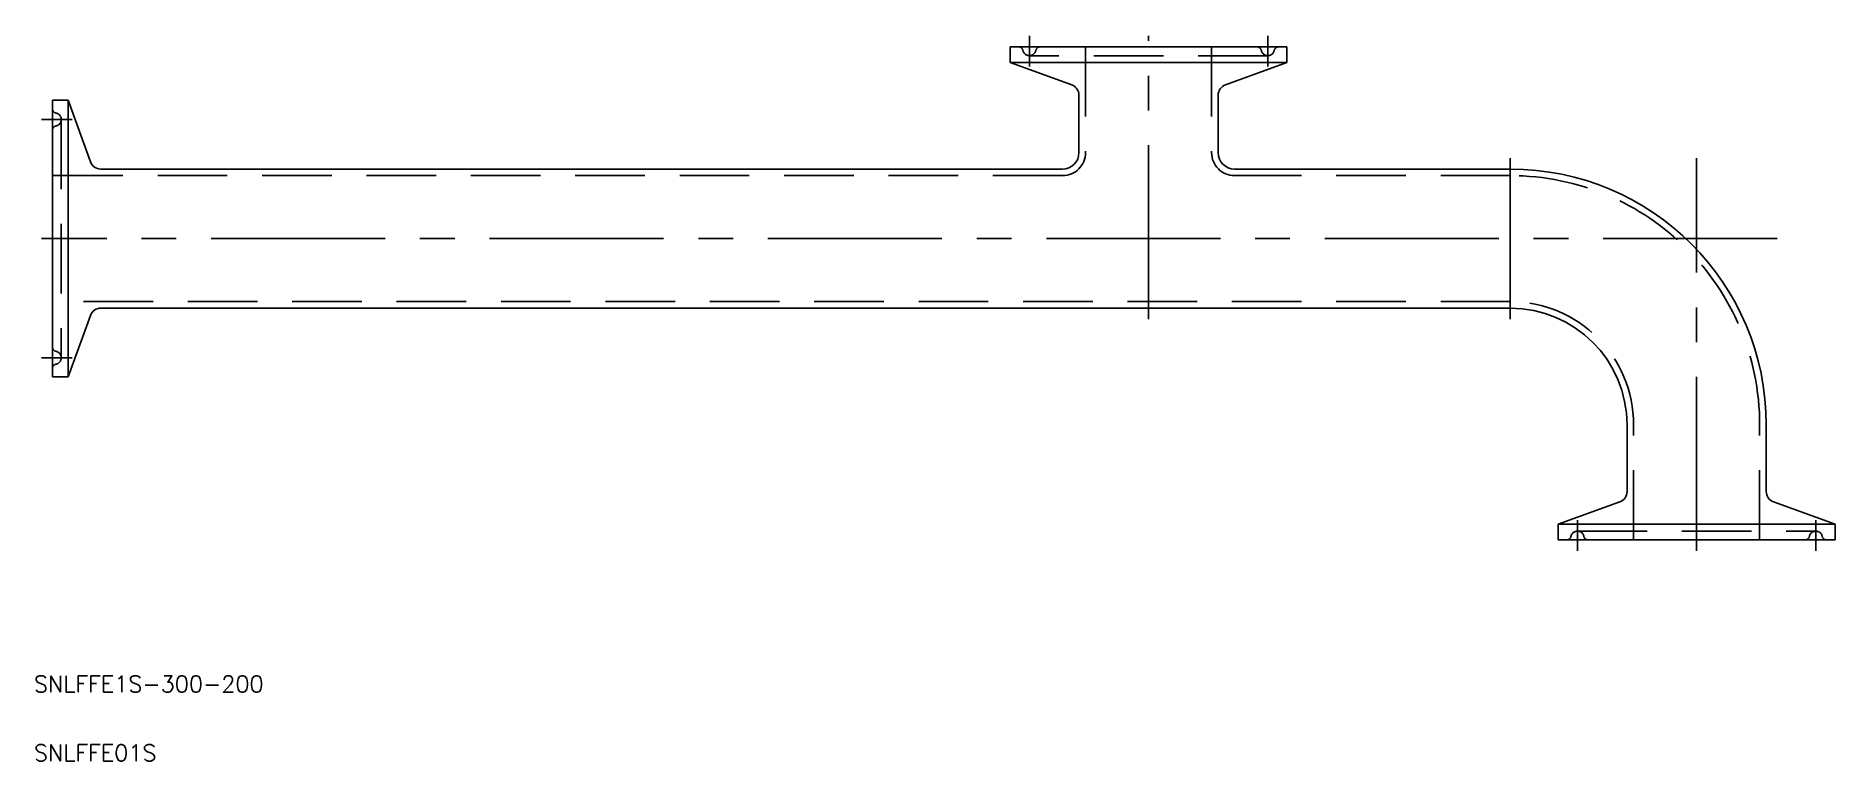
# Model space of a CAD drawing. Extents: x -303 to 25, y -40 to 92.
import ezdxf

# ---------------------------------------------------------------- set-up
doc = ezdxf.new("R2010")
doc.units = 0
doc.linetypes.add('CENTER', pattern=[50.8, 31.75, -6.35, 6.35, -6.35])
doc.linetypes.add('DASHED', pattern=[19.05, 12.7, -6.35])
doc.layers.get('0').update_dxf_attribs({"linetype": 'CONTINUOUS'})
doc.layers.add('CENTER', color=1, linetype='CENTER')
doc.styles.get("Standard").update_dxf_attribs({"font": 'txt.shx', "height": 3, "bigfont": 'bigfont.shx'})

msp = doc.modelspace()

# ---------------------------------------------------------------- linework, layer by layer
at = {"color": 7, "linetype": 'CONTINUOUS'}
for p, q in [((-74.75, 90), (-125.25, 90)), ((-125.25, 87.15), (-125.25, 90)), ((-74.75, 87.15), (-74.75, 90)), ((-74.75, 87.15), (-125.25, 87.15)), ((-125.25, 87.15), (-114.02, 83.06)), ((-74.75, 87.15), (-85.98, 83.06)), ((-300, 80.25), (-300, 29.75)), ((-297.15, 80.25), (-300, 80.25)), ((-297.15, 80.25), (-297.15, 29.75)), ((-297.15, 80.25), (-293.06, 69.02)), ((-112.7, 70.7), (-112.7, 81.18)), ((-87.3, 70.7), (-87.3, 81.18)), ((-115.7, 67.7), (-291.18, 67.7)), ((-34, 67.7), (-84.3, 67.7)), ((-297.15, 29.75), (-293.06, 40.98)), ((-34, 42.3), (-291.18, 42.3)), ((-297.15, 29.75), (-300, 29.75)), ((-12.7, 21), (-12.7, 8.82)), ((12.7, 21), (12.7, 8.82)), ((-25.25, 2.85), (-14.02, 6.94)), ((25.25, 2.85), (14.02, 6.94)), ((-25.25, 2.85), (25.25, 2.85)), ((-25.25, 2.85), (-25.25, 0)), ((-25.25, 0), (25.25, 0)), ((25.25, 2.85), (25.25, 0))]:
    msp.add_line(p, q, dxfattribs=at)
at = {"color": 3, "linetype": 'DASHED'}
for p, q in [((-111.5, 90), (-111.5, 70.7)), ((-88.5, 90), (-88.5, 70.7)), ((-78.25, 88.4), (-121.75, 88.4)), ((-298.4, 76.75), (-298.4, 33.25)), ((-115.7, 66.5), (-300, 66.5)), ((-34, 66.5), (-84.3, 66.5)), ((-34, 43.5), (-300, 43.5)), ((-11.5, 0), (-11.5, 21)), ((11.5, 0), (11.5, 21)), ((-21.75, 1.6), (21.75, 1.6))]:
    msp.add_line(p, q, dxfattribs=at)
for centre, radius, start, end in [((-123.71, 89.2), 0.8, 11.537, 90), ((-121.75, 89.6), 1.2, 191.537, 348.463), ((-119.79, 89.2), 0.8, 90, 168.463), ((-80.21, 89.2), 0.8, 11.537, 90), ((-78.25, 89.6), 1.2, 191.537, 348.463), ((-76.29, 89.2), 0.8, 90, 168.463), ((-299.2, 78.71), 0.8, 180, 258.463), ((-299.2, 74.79), 0.8, 101.537, 180), ((-299.6, 76.75), 1.2, 281.537, 78.463), ((-115.7, 70.7), 4.2, 270, 0), ((-84.3, 70.7), 4.2, 180, 270), ((-34, 21), 45.5, 0, 90), ((-34, 21), 22.5, 0, 90), ((-299.2, 35.21), 0.8, 180, 258.463), ((-299.6, 33.25), 1.2, 281.537, 78.463), ((-299.2, 31.29), 0.8, 101.537, 180), ((-23.71, 0.8), 0.8, 270, 348.463), ((-21.75, 0.4), 1.2, 11.537, 168.463), ((-19.79, 0.8), 0.8, 191.537, 270), ((19.79, 0.8), 0.8, 270, 348.463), ((21.75, 0.4), 1.2, 11.537, 168.463), ((23.71, 0.8), 0.8, 191.537, 270)]:
    msp.add_arc(centre, radius, start, end, dxfattribs=at)
at = {"color": 7, "linetype": 'CONTINUOUS'}
for centre, radius, start, end in [((-114.7, 81.18), 2, 0, 70), ((-85.3, 81.18), 2, 110, 180), ((-291.18, 69.7), 2, 200, 270), ((-115.7, 70.7), 3, 270, 0), ((-84.3, 70.7), 3, 180, 270), ((-34, 21), 46.7, 0, 90), ((-291.18, 40.3), 2, 90, 160), ((-34, 21), 21.3, 0, 90), ((-14.7, 8.82), 2, 290, 360), ((14.7, 8.82), 2, 180, 250)]:
    msp.add_arc(centre, radius, start, end, dxfattribs=at)
at = {"layer": 'CENTER', "color": 1, "linetype": 'CENTER'}
for p, q in [((-121.75, 92), (-121.75, 86.4)), ((-100, 40.3), (-100, 92)), ((-78.25, 92), (-78.25, 86.4)), ((-302, 76.75), (-296.4, 76.75)), ((-34, 69.7), (-34, 40.3)), ((0, -2), (0, 69.7)), ((14.7, 55), (-302, 55)), ((-302, 33.25), (-296.4, 33.25)), ((-21.75, -2), (-21.75, 3.6)), ((21.75, -2), (21.75, 3.6))]:
    msp.add_line(p, q, dxfattribs=at)

# ---------------------------------------------------------------- texts
at = {"color": 7, "linetype": 'CONTINUOUS'}
for s, p in [('SNLFFE1S-300-200', (-303.39, -27.82)), ('SNLFFE01S', (-303.39, -40.38))]:
    msp.add_text(s, height=3, dxfattribs=at).set_placement(p)

doc.saveas('drawing.dxf')
